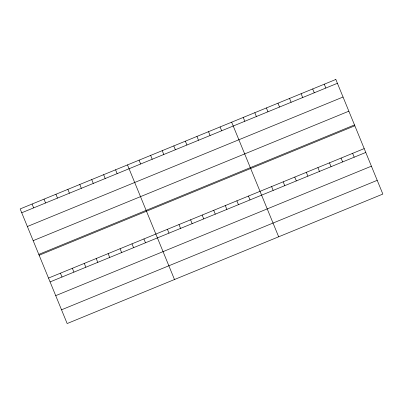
<?xml version="1.0" encoding="UTF-8"?>
<svg xmlns="http://www.w3.org/2000/svg" width="403" height="403" viewBox="0 0 403 403"><rect width="100%" height="100%" fill="white"/><g stroke="black" fill="none" stroke-linecap="round" stroke-linejoin="round"><path stroke-width="0.6" d="M21.727 212.769L337.417 83.295M27.359 226.511L343.054 97.032M33.167 240.662L348.857 111.188M38.799 254.404L354.494 124.925M39.151 255.255L354.841 125.781M48.506 278.075L364.201 148.596M50.083 281.914L365.778 152.44M55.715 295.651L371.41 166.177M61.523 309.806L377.218 180.332M324.269 84.202L325.846 88.045M352.625 153.347L354.202 157.185M312.693 88.952L314.269 92.791M341.049 158.092L342.626 161.935M301.117 93.698L302.693 97.536M329.473 162.842L331.049 166.681M289.54 98.443L291.117 102.286M317.902 167.588L319.473 171.431M277.964 103.193L279.541 107.032M306.325 172.338L307.897 176.176M266.393 107.939L267.965 111.782M294.749 177.083L296.326 180.922M254.817 112.689L256.389 116.527M283.173 181.829L284.75 185.672M243.241 117.434L244.817 121.278M271.597 186.579L273.174 190.418M231.665 122.185L278.669 236.798M220.088 126.93L221.665 130.768M248.444 196.075L250.021 199.913M208.512 131.675L210.089 135.519M236.873 200.82L238.445 204.659M196.936 136.426L198.513 140.264M225.297 205.57L226.869 209.409M185.365 141.171L186.937 145.015M213.721 210.316L215.298 214.154M173.789 145.921L175.36 149.76M202.145 215.061L203.722 218.905M162.213 150.667L163.789 154.505M190.569 219.811L192.145 223.65M150.636 155.417L152.213 159.256M178.992 224.557L180.569 228.4M139.06 160.162L140.637 164.001M167.421 229.307L168.993 233.146M127.484 164.908L174.494 279.521M115.56 169.799L117.137 173.643M143.916 238.944L145.493 242.782M103.631 174.69L105.208 178.534M131.993 243.835L133.564 247.674M91.708 179.582L93.284 183.425M120.064 248.727L121.641 252.565M79.779 184.473L81.356 188.317M108.14 253.618L109.712 257.457M67.855 189.365L69.432 193.208M96.211 258.509L97.788 262.348M55.926 194.256L57.503 198.1M84.287 263.401L85.859 267.239M44.003 199.147L45.579 202.991M72.359 268.292L73.935 272.131M32.074 204.039L33.651 207.883M60.435 273.184L62.007 277.022M335.845 79.456L20.15 208.93L67.155 323.544L382.85 194.07L335.845 79.456"/></g></svg>
